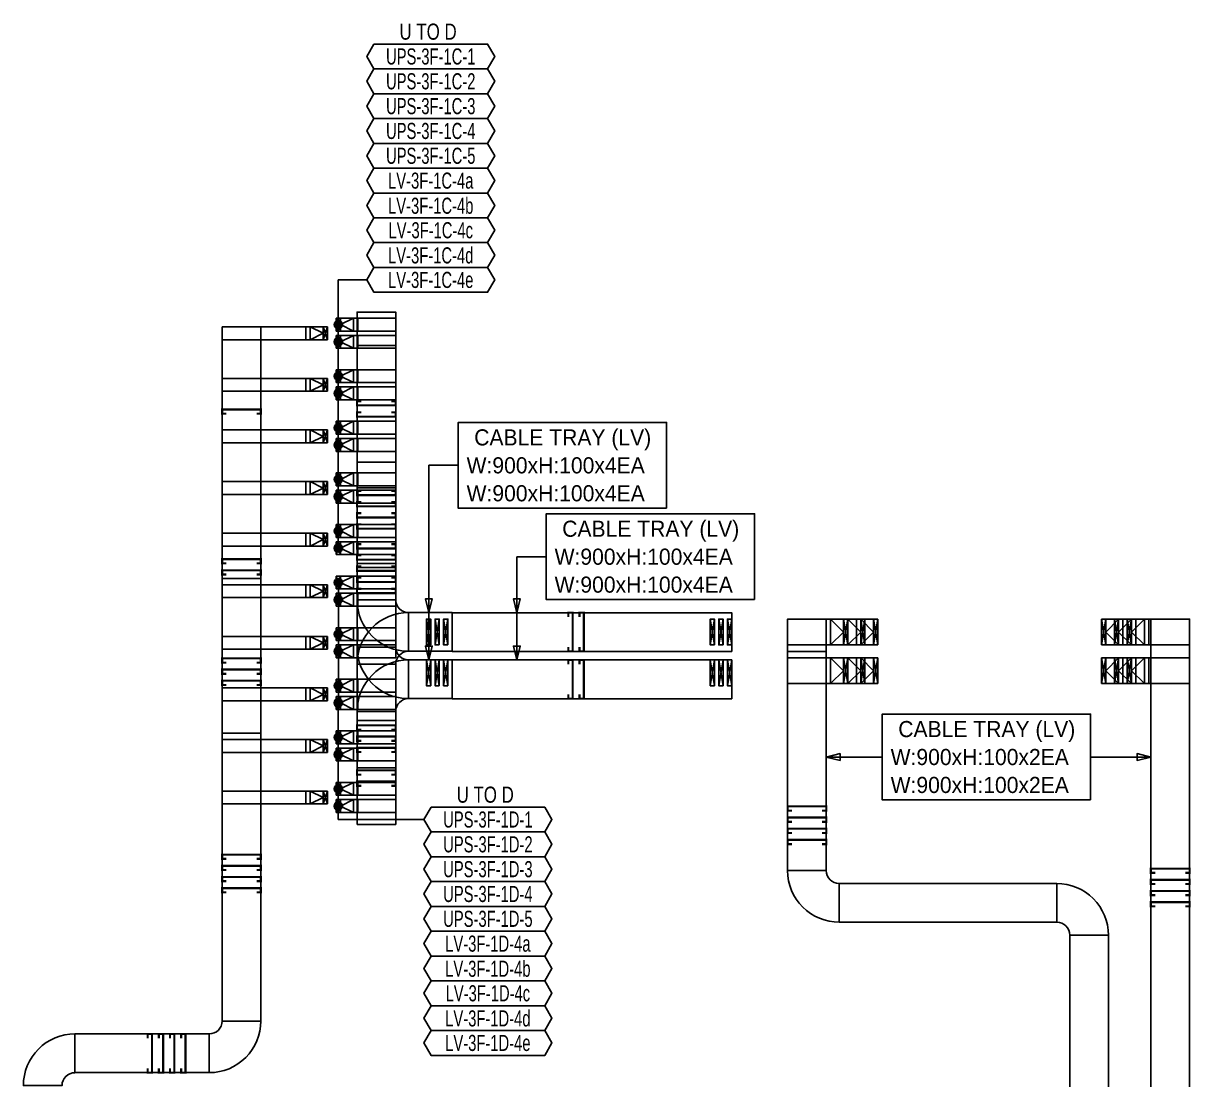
# Model space of a CAD drawing. Header units: millimetres. Extents: x 31670 to 374393, y -351975 to 839589.
# Drawn here: x 281475 to 308625, y 398588 to 423160 of the extents above; entities that cross this region are included whole.
import ezdxf
from ezdxf.enums import TextEntityAlignment as Align

# ---------------------------------------------------------------- set-up
doc = ezdxf.new("R2010")
doc.units = ezdxf.units.MM
doc.header["$LTSCALE"] = 150
for name, color, linetype in [('-----26 Electrical Cable Tray_HV_N', 30, 'Continuous'), ('-----26 Electrical Cable Tray_LV_UPS1', 6, 'Continuous'), ('-----26 Electrical Cable Tray_LV_UPS2', 2, 'Continuous'), ('-----26 Electrical Cable Tray_LV_UPSBAT', 11, 'Continuous'), ('-----29 주기', 1, 'Continuous'), ('-----30 Text', 2, 'Continuous'), ('-----99 Cable Schedule', 2, 'Continuous')]:
    doc.layers.add(name, color=color, linetype=linetype)
doc.styles.add('ELEC', font='')
doc.styles.get('ELEC').set_extended_font_data('Dotum')

# ---------------------------------------------------------------- blocks, each defined once
blk = doc.blocks.new('A$495596483691')
at = {"color": 0}
for p, q in [((100, 600), (0, 600)), ((0, 600), (0, 0)), ((500, 600), (100, 600)), ((500, 0), (500, 600)), ((0, 0), (100, 0)), ((100, 0), (500, 0))]:
    blk.add_line(p, q, dxfattribs=at)
at = {"color": 8}
for p, q in [((400, 300), (100, 600)), ((100, 600), (100, 0)), ((400, 0), (400, 600)), ((400, 600), (500, 0)), ((500, 600), (400, 0)), ((400, 300), (100, 0))]:
    blk.add_line(p, q, dxfattribs=at)
blk = doc.blocks.new('A$550585017316')
at = {"color": 0}
for p, q in [((400, 300), (0, 300)), ((0, 300), (0, 0)), ((500, 300), (400, 300)), ((500, 0), (500, 300)), ((0, 0), (400, 0)), ((400, 0), (500, 0))]:
    blk.add_line(p, q, dxfattribs=at)
at = {"color": 8}
for p, q in [((100, 0), (0, 300)), ((0, 0), (100, 300)), ((100, 150), (400, 300)), ((100, 300), (100, 0)), ((400, 0), (400, 300)), ((100, 150), (400, 0))]:
    blk.add_line(p, q, dxfattribs=at)
blk = doc.blocks.new('A$C9a0ab699')
h = blk.add_hatch(color=0)
edge = h.paths.add_edge_path()
edge.add_arc((64.00719340983778, 64.00719340983778), 64.0071934098378, 720.0000000000341, 1080.000000000034, ccw=False)
at = {"color": 0}
blk.add_circle((64.00719340983778, 64.00719340983778), 64.0071934098378, dxfattribs=at)

msp = doc.modelspace()

# ---------------------------------------------------------------- linework, layer by layer
at = {"layer": '-----26 Electrical Cable Tray_HV_N', "color": 1}
for p, q in [((291590.3224223797, 412878.1287486936), (290905.341392805, 412878.1287486936)), ((293637.2383142714, 410753.167597133), (292952.2572846966, 410753.167597133))]:
    msp.add_line(p, q, dxfattribs=at)
for points in [[(296436.3418245191, 411878.1287486936), (296436.3418245191, 413878.1287486936), (291590.3224223797, 413878.1287486936), (291590.3224223797, 411878.1287486936)], [(298483.2577164107, 409753.167597133), (298483.2577164107, 411753.167597133), (293637.2383142714, 411753.167597133), (293637.2383142714, 409753.167597133)], [(306299.1863721006, 405093.0868205642), (306299.1863721006, 407093.0868205642), (301453.1669699612, 407093.0868205642), (301453.1669699612, 405093.0868205642)]]:
    msp.add_lwpolyline(points, close=True, dxfattribs=at)
for points in [[(290905.3410338882, 409451.5882040336), (290825.3410338882, 409771.5882040336), (290985.3410338882, 409771.5882040336), (290905.3410338882, 409451.5882040336), (290905.3418881103, 412878.1287486936)], [(292952.2569257798, 409449.9993575179), (292872.2569257798, 409769.9993575179), (293032.2569257798, 409769.9993575179), (292952.2569257798, 409449.9993575179), (292952.2572846966, 410753.167597133)], [(290905.3352537588, 408351.5950570013), (290825.3352537588, 408671.5950570013), (290985.3352537588, 408671.5950570013), (290905.3352537588, 408351.5950570013), (290905.3355567235, 409451.6101126923)], [(292952.2572291904, 408351.6035808128), (293032.2572291904, 408671.6035808128), (292872.2572291904, 408671.6035808128), (292952.2572291904, 408351.6035808128), (292952.2569262258, 409451.6186365038)], [(300149.998730346, 406093.087179481), (300469.998730346, 406173.087179481), (300469.998730346, 406013.087179481), (300149.998730346, 406093.087179481), (301453.1669699612, 406093.0868205642)], [(307699.9648279987, 406093.0866413722), (307379.9648279987, 406013.0866413722), (307379.9648279987, 406173.0866413722), (307699.9648279987, 406093.0866413722), (306299.1863721006, 406093.0868205642)]]:
    msp.add_lwpolyline(points, dxfattribs=at)
at = {"layer": '-----26 Electrical Cable Tray_LV_UPS1'}
for points, elevation in [([(289235.6544004977, 409751.5928692318), (290135.6544004977, 409751.5928692318), (290135.6590656959, 416444.8697432568), (289235.6590656959, 416444.8697432568)], -3.247652379101243e-10), ([(289251.0768894131, 416301.5882041135), (290135.6557128621, 416301.5882041135), (290135.6557128621, 416001.5882041135), (289251.0768894131, 416001.5882041135)], 4.659070124867479e-10), ([(289251.0768894131, 415101.5882041135), (290135.6557128621, 415101.5882041135), (290135.6557128621, 414801.5882041135), (289251.0768894131, 414801.5882041135)], 4.659070124867479e-10), ([(289251.0768894131, 413901.5882041135), (290135.6557128621, 413901.5882041135), (290135.6557128621, 413601.5882041135), (289251.0768894131, 413601.5882041135)], 4.659070124867479e-10), ([(289235.6544004977, 409751.5928692318), (290135.6544004977, 409751.5928692318), (290135.6590656959, 412947.9368015878), (289235.6590656959, 412947.9368015878)], -3.247652379101243e-10), ([(289251.0768894131, 412701.5882041135), (290135.6557128621, 412701.5882041135), (290135.6557128621, 412401.5882041135), (289251.0768894131, 412401.5882041135)], 4.659070124867479e-10), ([(289251.0768894131, 411501.5882041135), (290135.6557128621, 411501.5882041135), (290135.6557128621, 411201.5882041135), (289251.0768894131, 411201.5882041135)], 4.659070124867479e-10), ([(289235.6544004977, 409751.5928692318), (290135.6544004977, 409751.5928692318), (290135.6590656959, 410595.883725449), (289235.6590656959, 410595.883725449)], -3.247652379101243e-10), ([(289251.076889413, 410301.5882041135), (290135.6557128621, 410301.5882041135), (290135.6557128621, 410001.5882041135), (289251.076889413, 410001.5882041135)], 4.659070124867479e-10), ([(290435.654400498, 409451.5922495404), (290435.654400498, 408551.5922495404), (291450.0768903056, 408551.5869190588), (291450.0768903056, 409451.5869190588)], -3.247652379101243e-10), ([(290435.654400498, 409451.5922495404), (290435.654400498, 408551.5922495404), (291450.0768903056, 408551.5869190588), (291450.0768903056, 409451.5869190588)], -3.247652379101243e-10), ([(291450.0768903056, 409450.0040227161), (291450.0768903056, 408550.0040227161), (297950.0000004554, 408549.9993575179), (297950.0000004554, 409449.9993575179)], -3.247652379101243e-10), ([(291450.0768903056, 409450.0040227161), (291450.0768903056, 408550.0040227161), (297950.0000004554, 408549.9993575179), (297950.0000004554, 409449.9993575179)], -3.247652379101243e-10), ([(290950.0768903056, 408701.5869190588), (290950.0768903056, 409301.5869190588), (290850.0768903056, 409301.5869190588), (290850.0768903056, 408701.5869190588)], -3.247652379101243e-10), ([(291150.0768903056, 408701.5869190588), (291150.0768903056, 409301.5869190588), (291050.0768903056, 409301.5869190588), (291050.0768903056, 408701.5869190588)], -3.247652379101243e-10), ([(291350.0768903056, 408701.5869190588), (291350.0768903056, 409301.5869190588), (291250.0768903056, 409301.5869190588), (291250.0768903056, 408701.5869190588)], -3.247652379101243e-10), ([(297550.0000004554, 408699.9993575179), (297550.0000004554, 409299.9993575179), (297450.0000004554, 409299.9993575179), (297450.0000004554, 408699.9993575179)], -3.247652379101243e-10), ([(297750.0000004554, 408699.9993575179), (297750.0000004554, 409299.9993575179), (297650.0000004554, 409299.9993575179), (297650.0000004554, 408699.9993575179)], -3.247652379101243e-10), ([(297950.0000004554, 408699.9993575179), (297950.0000004554, 409299.9993575179), (297850.0000004554, 409299.9993575179), (297850.0000004554, 408699.9993575179)], -3.247652379101243e-10), ([(300850.000001348, 409299.9980725431), (299249.999998253, 409299.9938095788), (299249.999998253, 408699.9938095788), (300850.000001348, 408699.9980725431)], -3.247652379101243e-10), ([(300550.000001348, 409299.9980725431), (299249.999998253, 409299.9938095788), (299249.999998253, 408699.9938095788), (300550.000001348, 408699.9980725431)], -3.247652379101243e-10), ([(300250.000001348, 409299.9980725432), (299249.999998253, 409299.9938095788), (299249.999998253, 408699.9938095788), (300250.000001348, 408699.9980725432)], -3.247652379101243e-10), ([(307050.0000000103, 409299.9999999713), (308599.9598303657, 409300.0061523067), (308599.9598303657, 408700.0061523067), (307050.0000000103, 408699.9999999713)], -6.1140569280439e-10), ([(307350.0000000103, 409299.9999999713), (308599.95983037, 409299.9976857387), (308599.95983037, 408699.9976857387), (307350.0000000103, 408699.9999999713)], -6.1140569280439e-10), ([(307650.0000000103, 409299.9999999714), (308599.95983037, 409300.0019190228), (308599.95983037, 408700.0019190228), (307650.0000000103, 408699.9999999714)], -6.1140569280439e-10), ([(289251.076889413, 409101.5882041135), (290135.6557128621, 409101.5882041135), (290135.6557128621, 408801.5882041135), (289251.076889413, 408801.5882041135)], 4.659070124867479e-10), ([(289235.6544004977, 406939.8971970459), (290135.6544004977, 406939.8971970459), (290135.6590656959, 408251.5922495404), (289235.6590656959, 408251.5922495404)], -3.247652379101243e-10), ([(289235.6544004977, 404525.2745235959), (290135.6544004977, 404525.2745235959), (290135.6590656959, 408251.5922495404), (289235.6590656959, 408251.5922495404)], -3.247652379101243e-10), ([(289251.076889413, 407901.5882041135), (290135.6557128621, 407901.5882041135), (290135.6557128621, 407601.5882041135), (289251.076889413, 407601.5882041135)], 4.659070124867479e-10), ([(289251.076889413, 406701.5882041135), (290135.6557128621, 406701.5882041135), (290135.6557128621, 406401.5882041135), (289251.076889413, 406401.5882041135)], 4.659070124867479e-10), ([(289251.076889413, 405501.5882041135), (290135.6557128621, 405501.5882041135), (290135.6557128621, 405201.5882041135), (289251.076889413, 405201.5882041135)], 4.659070124867479e-10), ([(305511.9993574535, 402249.9945322666), (305511.9993574535, 403149.9945322666), (300449.9959462698, 403149.9987151027), (300449.9959462698, 402249.9987151028)], 3.474488463339006e-10), ([(305511.9993574535, 402249.9945322666), (305511.9993574535, 403149.9945322666), (300449.9959462698, 403149.9987151027), (300449.9959462698, 402249.9987151028)], 3.474488463339006e-10), ([(305811.9961154173, 389449.9950876782), (306711.9961154172, 389449.9950876782), (306712.0005629946, 401949.9959498909), (305812.0005629946, 401949.9959498909)], -2.736249949006636e-08), ([(305811.9961154173, 389449.9950876782), (306711.9961154172, 389449.9950876782), (306712.0005629946, 401949.9959498909), (305812.0005629946, 401949.9959498909)], -2.736249949006636e-08)]:
    msp.add_lwpolyline(points, close=True, dxfattribs=dict(at, elevation=elevation))
at = {"layer": '-----26 Electrical Cable Tray_LV_UPS1', "ltscale": 7.5, "const_width": 50}
for points, elevation in [([(289335.6496747975, 414111.8292552349), (289235.6496747975, 414111.8292552349), (289235.6496747975, 414011.8292552349), (290135.5793504265, 414011.843804869), (290135.5793504265, 414111.843804869), (290035.5793504265, 414111.843804869)], -4.751130347375143e-09), ([(289335.6544004977, 411765.3456505828), (289235.6544004977, 411765.3456505828), (289235.6544004977, 411665.3456505828), (290135.5840761267, 411665.3602002169), (290135.5840761267, 411765.3602002169), (290035.5840761267, 411765.3602002169)], -3.247652379101243e-10), ([(289335.659126198, 411505.5296416916), (289235.659126198, 411505.5296416916), (289235.659126198, 411405.5296416916), (290135.588801827, 411405.5441913257), (290135.588801827, 411505.5441913257), (290035.588801827, 411505.5441913257)], 4.293148987013037e-09), ([(289335.6496747975, 410523.4279565872), (289235.6496747975, 410523.4279565872), (289235.6496747975, 410423.4279565872), (290135.5793504265, 410423.4425062212), (290135.5793504265, 410523.4425062212), (290035.5793504265, 410523.4425062212)], -4.751130347375143e-09), ([(289335.6544004977, 410263.611947696), (289235.6544004977, 410263.611947696), (289235.6544004977, 410163.611947696), (290135.5840761267, 410163.62649733), (290135.5840761267, 410263.62649733), (290035.5840761267, 410263.62649733)], -3.247652379101243e-10), ([(289335.659126198, 410003.7959388047), (289235.659126198, 410003.7959388047), (289235.659126198, 409903.7959388047), (290135.588801827, 409903.8104884388), (290135.588801827, 410003.8104884388), (290035.588801827, 410003.8104884388)], 4.293148987013037e-09), ([(294150.3058247452, 409350.0040832181), (294150.3058247452, 409450.0040832181), (294250.3058247452, 409450.0040832181), (294250.2912751111, 408550.0744075891), (294150.2912751111, 408550.0744075891), (294150.2912751111, 408650.0744075891)], -4.137683191712752e-09), ([(294410.1218336364, 409349.9993575179), (294410.1218336364, 409449.9993575179), (294510.1218336364, 409449.9993575179), (294510.1072840024, 408550.0696818889), (294410.1072840024, 408550.0696818889), (294410.1072840024, 408650.0696818889)], 3.84456475481338e-10), ([(289335.6544004977, 406730.0888270596), (289235.6544004977, 406730.0888270596), (289235.6544004977, 406830.0888270596), (290135.5840761267, 406830.0742774255), (290135.5840761267, 406730.0742774255), (290035.5840761267, 406730.0742774255)], -3.247652379101243e-10), ([(289335.6544004977, 405681.6376318764), (289235.6544004977, 405681.6376318764), (289235.6544004977, 405781.6376318764), (290135.5840761267, 405781.6230822423), (290135.5840761267, 405681.6230822423), (290035.5840761267, 405681.6230822423)], -3.247652379101243e-10), ([(299349.9930930497, 404586.1654585336), (299249.9930930497, 404586.1654585336), (299249.9930930497, 404686.1654585336), (300149.9227686787, 404686.1509088996), (300149.9227686787, 404586.1509088996), (300049.9227686787, 404586.1509088996)], -4.52213966719409e-09), ([(307800.0357273371, 403137.3395195248), (307700.0357273371, 403137.3395195248), (307700.0357273371, 403237.3395195248), (308599.9654029661, 403237.3249698907), (308599.9654029661, 403137.3249698907), (308499.9654029661, 403137.3249698907)], -4.52213966719409e-09)]:
    msp.add_lwpolyline(points, dxfattribs=dict(at, elevation=elevation))
at = {"layer": '-----26 Electrical Cable Tray_LV_UPS1'}
for points, elevation in [([(290135.6544004977, 409751.5928692318), (290135.6544004977, 409751.5928692318, 0.414213562373095), (290435.6544004977, 409451.5928692318), (290435.6544004977, 409451.5928692318), (290435.6544004977, 408551.5928692318, -0.4142135623731661), (289235.6544004977, 409751.5928692318)], -3.247652379101243e-10), ([(290135.6544004977, 409751.5928692318), (290135.6544004977, 409751.5928692318, 0.414213562373095), (290435.6544004977, 409451.5928692318), (290435.6544004977, 409451.5928692318), (290435.6544004977, 408551.5928692318, -0.4142135623731661), (289235.6544004977, 409751.5928692318)], -3.247652379101243e-10), ([(290135.654400498, 408251.5922495404), (289235.654400498, 408251.5922495404), (289235.654400498, 408251.5922495404), (289235.654400498, 409751.5922495404), (290135.654400498, 409751.5922495404, 0.414213562373095), (290435.654400498, 409451.5922495404), (290435.654400498, 408551.5922495404), (290435.654400498, 408551.5922495404, 0.414213562373095)], -3.247652379101243e-10), ([(290135.6544004977, 408251.5916298489), (290135.6544004977, 408251.5916298489, -0.414213562373095), (290435.6544004977, 408551.5916298489), (290435.6544004977, 408551.5916298489), (290435.6544004977, 409451.5916298489, 0.4142135623731661), (289235.6544004977, 408251.5916298489)], -3.247652379101243e-10), ([(300449.9959462698, 403149.9987151028), (300449.9959462698, 403149.9987151028, -0.414213562373095), (300149.9959462698, 403449.9987151028), (300149.9959462698, 403449.9987151028), (299249.9959462698, 403449.9987151028, 0.4142135623731661), (300449.9959462698, 402249.9987151028)], 3.474488463339006e-10), ([(300449.9959462698, 403149.9987151028), (300449.9959462698, 403149.9987151028, -0.414213562373095), (300149.9959462698, 403449.9987151028), (300149.9959462698, 403449.9987151028), (299249.9959462698, 403449.9987151028, 0.4142135623731661), (300449.9959462698, 402249.9987151028)], 3.474488463339006e-10), ([(305511.9993574535, 402249.9959498909), (305511.9993574535, 402249.9959498909, -0.414213562373095), (305811.9993574535, 401949.9959498909), (305811.9993574535, 401949.9959498909), (306711.9993574535, 401949.9959498909, 0.4142135623731661), (305511.9993574535, 403149.9959498909)], -9.017001923320742e-09), ([(305511.9993574535, 402249.9959498909), (305511.9993574535, 402249.9959498909, -0.414213562373095), (305811.9993574535, 401949.9959498909), (305811.9993574535, 401949.9959498909), (306711.9993574535, 401949.9959498909, 0.4142135623731661), (305511.9993574535, 403149.9959498909)], -9.017001923320742e-09)]:
    msp.add_lwpolyline(points, format="xyb", close=True, dxfattribs=dict(at, elevation=elevation))
for points, elevation in [([(290850.0768903056, 408701.5869190588), (290950.0768903056, 409301.5869190588)], -3.247652379101243e-10), ([(290850.0768903056, 409301.5869190588), (290950.0768903056, 408701.5869190588)], -3.247652379101243e-10), ([(291050.0768903056, 408701.5869190588), (291150.0768903056, 409301.5869190588)], -3.247652379101243e-10), ([(291050.0768903056, 409301.5869190588), (291150.0768903056, 408701.5869190588)], -3.247652379101243e-10), ([(291250.0768903056, 408701.5869190588), (291350.0768903056, 409301.5869190588)], -3.247652379101243e-10), ([(291250.0768903056, 409301.5869190588), (291350.0768903056, 408701.5869190588)], -3.247652379101243e-10), ([(297450.0000004554, 408699.9993575179), (297550.0000004554, 409299.9993575179)], -6.1140569280439e-10), ([(297450.0000004554, 409299.9993575179), (297550.0000004554, 408699.9993575179)], -6.1140569280439e-10), ([(297650.0000004554, 408699.9993575179), (297750.0000004554, 409299.9993575179)], -6.1140569280439e-10), ([(297650.0000004554, 409299.9993575179), (297750.0000004554, 408699.9993575179)], -6.1140569280439e-10), ([(297850.0000004554, 408699.9993575179), (297950.0000004554, 409299.9993575179)], -6.1140569280439e-10), ([(297850.0000004554, 409299.9993575179), (297950.0000004554, 408699.9993575179)], -6.1140569280439e-10)]:
    msp.add_lwpolyline(points, dxfattribs=dict(at, elevation=elevation))
for points in [[(300150.0001291059, 409299.9980548786), (299250.000129106, 409299.9980548786), (299249.9959462698, 403449.9987151028), (300149.9959462698, 403449.9987151028)], [(300150.0001291059, 409299.9980548786), (299250.000129106, 409299.9980548786), (299249.9959462698, 403449.9987151028), (300149.9959462698, 403449.9987151028)], [(307699.9976815976, 388249.9961304127), (308599.9976815975, 388249.9961304127), (308599.9589232648, 409300.0016768873), (307699.9589232649, 409300.0016768873)], [(307699.9976815976, 388249.9961304127), (308599.9976815975, 388249.9961304127), (308599.9589232648, 409300.0016768873), (307699.9589232649, 409300.0016768873)]]:
    msp.add_lwpolyline(points, close=True, dxfattribs=at)
at = {"layer": '-----26 Electrical Cable Tray_LV_UPS1', "ltscale": 7.5, "const_width": 50}
for points in [[(299349.9978187499, 404845.9814674248), (299249.9978187499, 404845.9814674248), (299249.9978187499, 404945.9814674248), (300149.9274943789, 404945.9669177908), (300149.9274943789, 404845.9669177908), (300049.9274943789, 404845.9669177908)], [(307800.0404530373, 403397.155528416), (307700.0404530373, 403397.155528416), (307700.0404530373, 403497.155528416), (308599.9701286663, 403497.1409787819), (308599.9701286663, 403397.1409787819), (308499.9701286663, 403397.1409787819)]]:
    msp.add_lwpolyline(points, dxfattribs=at)
at = {"layer": '-----26 Electrical Cable Tray_LV_UPS2'}
for points in [[(289235.6544004977, 408651.5941086147), (290135.6544004977, 408651.5941086147), (290135.659065696, 415995.7729981007), (289235.659065696, 415995.7729981007)], [(289235.6544004977, 408651.5941086147), (290135.6544004977, 408651.5941086147), (290135.659065696, 415666.0165970849), (289235.659065696, 415666.0165970849)], [(289235.6544004977, 408651.5941086147), (290135.6544004977, 408651.5941086147), (290135.659065696, 412351.6082815766), (289235.659065696, 412351.6082815766)], [(289235.6536689062, 408651.5975250351), (290135.6536689062, 408651.5975250351), (290135.6583341044, 410498.8818175388), (289235.6583341044, 410498.8818175388)], [(290435.6536689062, 408351.5975250351), (290435.6536689062, 407451.5975250351), (291450.0761587138, 407451.5921945535), (291450.0761587138, 408351.5921945535)], [(290435.6536689062, 408351.5975250351), (290435.6536689062, 407451.5975250351), (291450.0761587138, 407451.5921945535), (291450.0761587138, 408351.5921945535)], [(290950.0762663737, 407751.5923739863), (290950.0762663737, 408351.5923739863), (290850.0762663737, 408351.5923739863), (290850.0762663737, 407751.5923739863)], [(291150.0762663737, 407751.5923739863), (291150.0762663737, 408351.5923739863), (291050.0762663737, 408351.5923739863), (291050.0762663737, 407751.5923739863)], [(291350.0762663737, 407751.5923739863), (291350.0762663737, 408351.5923739863), (291250.0762663737, 408351.5923739863), (291250.0762663737, 407751.5923739863)], [(291450.0768903056, 408350.0040227161), (291450.0768903056, 407450.0040227161), (297950.0000004554, 407449.9993575179), (297950.0000004554, 408349.9993575179)], [(291450.0768903056, 408350.0040227161), (291450.0768903056, 407450.0040227161), (297950.0000004554, 407449.9993575179), (297950.0000004554, 408349.9993575179)], [(297550.0001081152, 407749.9995369506), (297550.0001081152, 408349.9995369506), (297450.0001081152, 408349.9995369506), (297450.0001081152, 407749.9995369506)], [(297750.0001081152, 407749.9995369506), (297750.0001081152, 408349.9995369506), (297650.0001081152, 408349.9995369506), (297650.0001081152, 407749.9995369506)], [(297950.0001081152, 407749.9995369506), (297950.0001081152, 408349.9995369506), (297850.0001081152, 408349.9995369506), (297850.0001081152, 407749.9995369506)], [(300150.0001291059, 408549.9980725432), (299250.000129106, 408549.9980725432), (299249.9959462698, 403449.9987151028), (300149.9959462698, 403449.9987151028)], [(300150.0001291059, 408549.9980725432), (299250.000129106, 408549.9980725432), (299249.9959462698, 403449.9987151028), (300149.9959462698, 403449.9987151028)], [(300850.000001348, 408399.9980725431), (299249.9996056996, 408399.9938095789), (299249.9996056996, 407799.9938095789), (300850.000001348, 407799.9980725431)], [(300550.000001348, 408399.9980725431), (299249.9996056996, 408399.9938095789), (299249.9996056996, 407799.9938095789), (300550.000001348, 407799.9980725431)], [(300250.000001348, 408399.9980725432), (299249.9996056996, 408399.9938095789), (299249.9996056996, 407799.9938095789), (300250.000001348, 407799.9980725432)], [(307699.9973632565, 388249.9961304127), (308599.9973632565, 388249.9961304127), (308599.9555322403, 408400.003541236), (307699.9555322403, 408400.003541236)], [(307699.9973632565, 388249.9961304127), (308599.9973632565, 388249.9961304127), (308599.9555322403, 408400.003541236), (307699.9555322404, 408400.003541236)], [(289235.649003708, 405839.9024725406), (290135.649003708, 405839.9024725406), (290135.6536689062, 407151.5975250351), (289235.6536689062, 407151.5975250351)], [(289235.6544004977, 404525.2745235959), (290135.6544004977, 404525.2745235959), (290135.6536689062, 407151.5975250351), (289235.6536689062, 407151.5975250351)]]:
    msp.add_lwpolyline(points, close=True, dxfattribs=at)
for points, elevation in [([(289251.076889413, 415901.5882041135), (290135.655712862, 415901.5882041135), (290135.655712862, 415601.5882041135), (289251.076889413, 415601.5882041135)], 4.659070124867479e-10), ([(289251.076889413, 414701.5882041135), (290135.655712862, 414701.5882041135), (290135.655712862, 414401.5882041135), (289251.076889413, 414401.5882041135)], 4.659070124867479e-10), ([(289251.076889413, 413501.5882041135), (290135.655712862, 413501.5882041135), (290135.655712862, 413201.5882041135), (289251.076889413, 413201.5882041135)], 4.659070124867479e-10), ([(289251.076889413, 412301.5882041135), (290135.655712862, 412301.5882041135), (290135.655712862, 412001.5882041135), (289251.076889413, 412001.5882041135)], 4.659070124867479e-10), ([(289251.076889413, 411101.5882041135), (290135.655712862, 411101.5882041135), (290135.655712862, 410801.5882041135), (289251.076889413, 410801.5882041135)], 4.659070124867479e-10), ([(289251.076889413, 409901.5882041135), (290135.655712862, 409901.5882041135), (290135.655712862, 409601.5882041135), (289251.076889413, 409601.5882041135)], 4.659070124867479e-10), ([(289251.076889413, 408701.5882041135), (290135.655712862, 408701.5882041135), (290135.655712862, 408401.5882041135), (289251.076889413, 408401.5882041135)], 4.659070124867479e-10), ([(307049.9999979446, 408399.9980724753), (308599.9598283001, 408400.0042248107), (308599.9598283001, 407800.0042248107), (307049.9999979446, 407799.9980724753)], -1.22281138560878e-09), ([(307349.9999979446, 408399.9980724753), (308599.9598283044, 408399.9957582427), (308599.9598283044, 407799.9957582427), (307349.9999979446, 407799.9980724753)], -1.22281138560878e-09), ([(307649.9999979446, 408399.9980724754), (308599.9598283044, 408399.9999915268), (308599.9598283044, 407799.9999915268), (307649.9999979446, 407799.9980724754)], -1.22281138560878e-09), ([(289251.076889413, 407501.5882041135), (290135.655712862, 407501.5882041135), (290135.655712862, 407201.5882041135), (289251.076889413, 407201.5882041135)], 4.659070124867479e-10), ([(289251.076889413, 406301.5882041135), (290135.655712862, 406301.5882041135), (290135.655712862, 406001.5882041135), (289251.076889413, 406001.5882041135)], 4.659070124867479e-10), ([(289251.076889413, 405101.5882041135), (290135.655712862, 405101.5882041135), (290135.655712862, 404801.5882041135), (289251.076889413, 404801.5882041135)], 4.659070124867479e-10), ([(305511.9993574535, 402249.9959498909), (305511.9993574535, 403149.9959498909), (300449.9959462698, 403149.9987151027), (300449.9959462698, 402249.9987151028)], 3.474488463339006e-10), ([(305511.9993574535, 402249.9959498909), (305511.9993574535, 403149.9959498909), (300449.9959462698, 403149.9987151027), (300449.9959462698, 402249.9987151028)], 3.474488463339006e-10), ([(305811.9957970762, 389449.9950876782), (306711.9957970761, 389449.9950876782), (306712.0005629946, 401949.9959498909), (305812.0005629946, 401949.9959498909)], -2.736249949006636e-08), ([(305811.9957970762, 389449.9950876782), (306711.9957970761, 389449.9950876782), (306712.0005629946, 401949.9959498909), (305812.0005629946, 401949.9959498909)], -2.736249949006636e-08)]:
    msp.add_lwpolyline(points, close=True, dxfattribs=dict(at, elevation=elevation))
at = {"layer": '-----26 Electrical Cable Tray_LV_UPS2', "ltscale": 7.5, "const_width": 50}
for points, elevation in [([(289335.5822999426, 414371.6452631133), (289235.5822999426, 414371.6452631133), (289235.5822999426, 414271.6452631133), (290135.5119755716, 414271.6598127473), (290135.5119755716, 414371.6598127473), (290035.5119755716, 414371.6598127473)], -9.273270014569234e-09), ([(289335.6185862083, 412284.977667939), (289235.6185862083, 412284.977667939), (289235.6185862083, 412184.977667939), (290135.5482618373, 412184.9922175731), (290135.5482618373, 412284.9922175731), (290035.5482618373, 412284.9922175731)], -9.273270014569234e-09), ([(289335.6227867897, 412025.1616590393), (289235.6227867897, 412025.1616590393), (289235.6227867897, 411925.1616590393), (290135.5524624187, 411925.1762086734), (290135.5524624187, 412025.1762086734), (290035.5524624187, 412025.1762086734)], -4.751130347375143e-09), ([(289335.6412736347, 411043.0599743866), (289235.6412736347, 411043.0599743866), (289235.6412736347, 410943.0599743866), (290135.5709492637, 410943.0745240207), (290135.5709492637, 411043.0745240207), (290035.5709492637, 411043.0745240207)], -1.379540968176332e-08), ([(289335.6454742161, 410783.2439654869), (289235.6454742161, 410783.2439654869), (289235.6454742161, 410683.2439654869), (290135.5751498451, 410683.2585151209), (290135.5751498451, 410783.2585151209), (290035.5751498451, 410783.2585151209)], -9.273270014569234e-09), ([(294150.3058247452, 408250.0040832181), (294150.3058247452, 408350.0040832181), (294250.3058247452, 408350.0040832181), (294250.2912751111, 407450.0744075891), (294150.2912751111, 407450.0744075891), (294150.2912751111, 407550.0744075891)], -3.79023434537885e-09), ([(294410.1218336364, 408249.9993575179), (294410.1218336364, 408349.9993575179), (294510.1218336364, 408349.9993575179), (294510.1072840024, 407450.0696818889), (294410.1072840024, 407450.0696818889), (294410.1072840024, 407550.0696818889)], 7.319053218152405e-10), ([(289335.6496747975, 406470.2728181684), (289235.6496747975, 406470.2728181684), (289235.6496747975, 406570.2728181684), (290135.5793504265, 406570.2582685343), (290135.5793504265, 406470.2582685343), (290035.5793504265, 406470.2582685343)], -4.751130347375143e-09), ([(289335.6454742161, 406210.4568092687), (289235.6454742161, 406210.4568092687), (289235.6454742161, 406310.4568092687), (290135.5751498451, 406310.4422596346), (290135.5751498451, 406210.4422596346), (290035.5751498451, 406210.4422596346)], -9.273270014569234e-09), ([(289335.6496747975, 405421.8216229852), (289235.6496747975, 405421.8216229852), (289235.6496747975, 405521.8216229852), (290135.5793504265, 405521.8070733511), (290135.5793504265, 405421.8070733511), (290035.5793504265, 405421.8070733511)], -4.751130347375143e-09), ([(299349.9888924683, 404326.3494496339), (299249.9888924683, 404326.3494496339), (299249.9888924683, 404426.3494496339), (300149.9185680973, 404426.3348999998), (300149.9185680973, 404326.3348999998), (300049.9185680973, 404326.3348999998)], -9.04427933438818e-09), ([(299349.9846918869, 404066.5334407342), (299249.9846918869, 404066.5334407342), (299249.9846918869, 404166.5334407342), (300149.9143675159, 404166.5188911001), (300149.9143675159, 404066.5188911001), (300049.9143675159, 404066.5188911001)], -1.356641900158227e-08), ([(307799.9608125752, 402877.5195843278), (307699.9608125752, 402877.5195843278), (307699.9608125752, 402977.5195843278), (308599.8904882042, 402977.5050346937), (308599.8904882042, 402877.5050346937), (308499.8904882042, 402877.5050346937)], -9.04427933438818e-09), ([(307799.9566119938, 402617.7035754281), (307699.9566119938, 402617.7035754281), (307699.9566119938, 402717.7035754281), (308599.8862876228, 402717.689025794), (308599.8862876228, 402617.689025794), (308499.8862876228, 402617.689025794)], -1.356641900158227e-08)]:
    msp.add_lwpolyline(points, dxfattribs=dict(at, elevation=elevation))
at = {"layer": '-----26 Electrical Cable Tray_LV_UPS2'}
for points in [[(290135.6536689062, 407151.5975250351), (289235.6536689062, 407151.5975250351), (289235.6536689062, 407151.5975250351), (289235.6536689062, 408651.5975250351), (290135.6536689062, 408651.5975250351, 0.414213562373095), (290435.6536689062, 408351.5975250351), (290435.6536689062, 407451.5975250351), (290435.6536689062, 407451.5975250351, 0.414213562373095)], [(290135.6544004977, 408651.5941086147), (290135.6544004977, 408651.5941086147, 0.414213562373095), (290435.6544004977, 408351.5941086147), (290435.6544004977, 408351.5941086147), (290435.6544004977, 407451.5941086147, -0.4142135623731661), (289235.6544004977, 408651.5941086147)], [(290135.6544004977, 408651.5941086147), (290135.6544004977, 408651.5941086147, 0.414213562373095), (290435.6544004977, 408351.5941086147), (290435.6544004977, 408351.5941086147), (290435.6544004977, 407451.5941086147, -0.4142135623731661), (289235.6544004977, 408651.5941086147)], [(290135.6544004977, 407151.6009414555), (290135.6544004977, 407151.6009414555, -0.414213562373095), (290435.6544004977, 407451.6009414555), (290435.6544004977, 407451.6009414555), (290435.6544004977, 408351.6009414555, 0.4142135623731661), (289235.6544004977, 407151.6009414555)]]:
    msp.add_lwpolyline(points, format="xyb", close=True, dxfattribs=at)
for points in [[(290850.0762663737, 407751.5923739863), (290950.0762663737, 408351.5923739863)], [(290850.0762663737, 408351.5923739863), (290950.0762663737, 407751.5923739863)], [(291050.0762663737, 407751.5923739863), (291150.0762663737, 408351.5923739863)], [(291050.0762663737, 408351.5923739863), (291150.0762663737, 407751.5923739863)], [(291250.0762663737, 407751.5923739863), (291350.0762663737, 408351.5923739863)], [(291250.0762663737, 408351.5923739863), (291350.0762663737, 407751.5923739863)]]:
    msp.add_lwpolyline(points, dxfattribs=at)
at = {"layer": '-----26 Electrical Cable Tray_LV_UPS2', "elevation": -3.247652379101243e-10}
for points in [[(297450.0001081152, 407749.9995369506), (297550.0001081152, 408349.9995369506)], [(297450.0001081152, 408349.9995369506), (297550.0001081152, 407749.9995369506)], [(297650.0001081152, 407749.9995369506), (297750.0001081152, 408349.9995369506)], [(297650.0001081152, 408349.9995369506), (297750.0001081152, 407749.9995369506)], [(297850.0001081152, 407749.9995369506), (297950.0001081152, 408349.9995369506)], [(297850.0001081152, 408349.9995369506), (297950.0001081152, 407749.9995369506)]]:
    msp.add_lwpolyline(points, dxfattribs=at)
at = {"layer": '-----26 Electrical Cable Tray_LV_UPS2'}
for points, elevation in [([(300449.9959462698, 403149.9987151028), (300449.9959462698, 403149.9987151028, -0.414213562373095), (300149.9959462698, 403449.9987151028), (300149.9959462698, 403449.9987151028), (299249.9959462698, 403449.9987151028, 0.4142135623731661), (300449.9959462698, 402249.9987151028)], 3.474488463339006e-10), ([(300449.9959462698, 403149.9987151028), (300449.9959462698, 403149.9987151028, -0.414213562373095), (300149.9959462698, 403449.9987151028), (300149.9959462698, 403449.9987151028), (299249.9959462698, 403449.9987151028, 0.4142135623731661), (300449.9959462698, 402249.9987151028)], 3.474488463339006e-10), ([(305511.9993574535, 402249.9959498909), (305511.9993574535, 402249.9959498909, -0.414213562373095), (305811.9993574535, 401949.9959498909), (305811.9993574535, 401949.9959498909), (306711.9993574535, 401949.9959498909, 0.4142135623731661), (305511.9993574535, 403149.9959498909)], -9.017001923320742e-09), ([(305511.9993574535, 402249.9959498909), (305511.9993574535, 402249.9959498909, -0.414213562373095), (305811.9993574535, 401949.9959498909), (305811.9993574535, 401949.9959498909), (306711.9993574535, 401949.9959498909, 0.4142135623731661), (305511.9993574535, 403149.9959498909)], -9.017001923320742e-09)]:
    msp.add_lwpolyline(points, format="xyb", close=True, dxfattribs=dict(at, elevation=elevation))
at = {"layer": '-----26 Electrical Cable Tray_LV_UPSBAT'}
for points in [[(286100.0000000055, 416100.0012849991), (288049.076889413, 416100.0012849991), (288049.076889413, 415800.0012849991), (286100.0000000055, 415800.0012849991)], [(286100.0000000055, 416100.0012849991), (287000.0000000055, 416100.0012849991), (287000.0000000058, 399951.5882040573), (286100.0000000058, 399951.5882040573)], [(286100.0000000055, 414900.0012849991), (288049.076889413, 414900.0012849991), (288049.076889413, 414600.0012849991), (286100.0000000055, 414600.0012849991)], [(286100.0000000056, 413700.0012849991), (288049.076889413, 413700.0012849991), (288049.076889413, 413400.0012849991), (286100.0000000056, 413400.0012849991)], [(286100.0000000056, 412500.0012849991), (288049.076889413, 412500.0372869733), (288049.076889413, 412200.0372869733), (286100.0000000056, 412200.0012849991)], [(286100.0000000056, 412500.0192859862), (287000.0000000056, 412500.0192859862), (287000.0000000058, 399951.5882040573), (286100.0000000058, 399951.5882040573)], [(286100.0000000056, 411300.0012849991), (288049.076889413, 411300.0372869733), (288049.076889413, 411000.0372869733), (286100.0000000056, 411000.0012849991)], [(286100.0000000056, 410244.6581663709), (287000.0000000056, 410244.6581663709), (287000.0000000058, 399951.5882040573), (286100.0000000058, 399951.5882040573)], [(286100.0000000056, 410100.0012849991), (288049.076889413, 410100.0012849991), (288049.076889413, 409800.0012849991), (286100.0000000056, 409800.0012849991)], [(286100.0000000056, 408900.0012849991), (288049.076889413, 408900.0012849991), (288049.076889413, 408600.0012849991), (286100.0000000056, 408600.0012849991)], [(286100.0000000056, 407700.0012849991), (288049.076889413, 407700.0372869733), (288049.076889413, 407400.0372869733), (286100.0000000056, 407400.0012849991)], [(286100.0000000056, 406644.6581663709), (287000.0000000056, 406644.6581663709), (287000.0000000058, 399951.5882040573), (286100.0000000058, 399951.5882040573)], [(286100.0000000056, 406500.0012849991), (288049.076889413, 406500.0372869733), (288049.076889413, 406200.0372869733), (286100.0000000056, 406200.0012849991)], [(286100.0000000056, 405300.0012849991), (288049.076889413, 405300.0012849991), (288049.076889413, 405000.0012849991), (286100.0000000056, 405000.0012849991)]]:
    msp.add_lwpolyline(points, close=True, dxfattribs=at)
at = {"layer": '-----26 Electrical Cable Tray_LV_UPSBAT', "ltscale": 7.5, "const_width": 50}
for points in [[(286199.9997810677, 414077.8047528754), (286099.9997810677, 414077.8047528754), (286099.9997810677, 414177.8047528754), (286999.9294566967, 414177.7902032413), (286999.9294566967, 414077.7902032413), (286899.9294566967, 414077.7902032413)], [(286199.9997810677, 410596.7316130691), (286099.9997810677, 410596.7316130691), (286099.9997810677, 410696.7316130691), (286999.9294566967, 410696.7170634351), (286999.9294566967, 410596.7170634351), (286899.9294566967, 410596.7170634351)], [(286199.9997810677, 408287.338757166), (286099.9997810677, 408287.338757166), (286099.9997810677, 408387.338757166), (286999.9294566967, 408387.3242075319), (286999.9294566967, 408287.3242075319), (286899.9294566967, 408287.3242075319)], [(286199.9997810677, 403722.8323764469), (286099.9997810677, 403722.8323764469), (286099.9997810677, 403822.8323764469), (286999.9294566967, 403822.8178268128), (286999.9294566967, 403722.8178268128), (286899.9294566967, 403722.8178268128)]]:
    msp.add_lwpolyline(points, dxfattribs=at)
for points, elevation in [([(286199.9950553675, 410336.9156041779), (286099.9950553675, 410336.9156041779), (286099.9950553675, 410436.9156041779), (286999.9247309965, 410436.9010545439), (286999.9247309965, 410336.9010545439), (286899.9247309965, 410336.9010545439)], -4.426365109465022e-09), ([(286199.9950553675, 408027.5227482748), (286099.9950553675, 408027.5227482748), (286099.9950553675, 408127.5227482748), (286999.9247309965, 408127.5081986407), (286999.9247309965, 408027.5081986407), (286899.9247309965, 408027.5081986407)], -4.426365109465022e-09), ([(286199.9908547861, 407767.7067393751), (286099.9908547861, 407767.7067393751), (286099.9908547861, 407867.7067393751), (286999.9205304151, 407867.692189741), (286999.9205304151, 407767.692189741), (286899.9205304151, 407767.692189741)], -8.948504776659113e-09), ([(286199.9950553675, 403463.0163675557), (286099.9950553675, 403463.0163675557), (286099.9950553675, 403563.0163675557), (286999.9247309965, 403563.0018179216), (286999.9247309965, 403463.0018179216), (286899.9247309965, 403463.0018179216)], -4.426365109465022e-09), ([(286199.9908547861, 403203.2003586559), (286099.9908547861, 403203.2003586559), (286099.9908547861, 403303.2003586559), (286999.9205304151, 403303.1858090219), (286999.9205304151, 403203.1858090219), (286899.9205304151, 403203.1858090219)], -8.948504776659113e-09), ([(286199.9866542047, 402943.3843497562), (286099.9866542047, 402943.3843497562), (286099.9866542047, 403043.3843497562), (286999.9163298337, 403043.3698001222), (286999.9163298337, 402943.3698001222), (286899.9163298337, 402943.3698001222)], -1.34706444438532e-08), ([(284366.4988347937, 399549.9728462554), (284366.4988347937, 399649.9728462554), (284466.4988347937, 399649.9728462554), (284466.4842851596, 398750.0431706264), (284366.4842851596, 398750.0431706264), (284366.4842851596, 398850.0431706264)], -1.319628654682459e-08), ([(284626.3148437019, 399549.9691707928), (284626.3148437019, 399649.9691707928), (284726.3148437019, 399649.9691707928), (284726.3002940678, 398750.0394951638), (284626.3002940678, 398750.0394951638), (284626.3002940678, 398850.0394951638)], -8.674146879630503e-09), ([(284886.1308526106, 399549.9691707928), (284886.1308526106, 399649.9691707928), (284986.1308526106, 399649.9691707928), (284986.1163029765, 398750.0394951638), (284886.1163029765, 398750.0394951638), (284886.1163029765, 398850.0394951638)], -8.674146879630503e-09), ([(285145.9468615192, 399549.9691707928), (285145.9468615192, 399649.9691707928), (285245.9468615192, 399649.9691707928), (285245.9323118852, 398750.0394951638), (285145.9323118852, 398750.0394951638), (285145.9323118852, 398850.0394951638)], -8.674146879630503e-09)]:
    msp.add_lwpolyline(points, dxfattribs=dict(at, elevation=elevation))
at = {"layer": '-----26 Electrical Cable Tray_LV_UPSBAT'}
for points, elevation in [([(285800.0000000058, 399651.5882040573), (285800.0000000058, 399651.5882040573, 0.414213562373095), (286100.0000000058, 399951.5882040573), (286100.0000000058, 399951.5882040573), (287000.0000000058, 399951.5882040573, -0.4142135623731661), (285800.0000000058, 398751.5882040573)], 4.659070124867479e-10), ([(285800.0000000058, 399651.5882040573), (285800.0000000058, 399651.5882040573, 0.414213562373095), (286100.0000000058, 399951.5882040573), (286100.0000000058, 399951.5882040573), (287000.0000000058, 399951.5882040573, -0.4142135623731661), (285800.0000000058, 398751.5882040573)], 4.659070124867479e-10), ([(285800.0000000058, 399651.5882040574), (285800.0000000058, 399651.5882040574, 0.414213562373095), (286100.0000000058, 399951.5882040574), (286100.0000000058, 399951.5882040574), (287000.0000000058, 399951.5882040574, -0.4142135623731661), (285800.0000000058, 398751.5882040574)], 4.659070124867479e-10), ([(285800.0000000058, 399651.5882040574), (285800.0000000058, 399651.5882040574, 0.414213562373095), (286100.0000000058, 399951.5882040574), (286100.0000000058, 399951.5882040574), (287000.0000000058, 399951.5882040574, -0.4142135623731661), (285800.0000000058, 398751.5882040574)], 4.659070124867479e-10), ([(282675.0011154712, 398749.9993575403), (282675.0011154712, 398749.9993575403, 0.414213562373095), (282375.0011154712, 398449.9993575403), (282375.0011154712, 398449.9993575403), (281475.0011154712, 398449.9993575403, -0.4142135623731661), (282675.0011154712, 399649.9993575403)], -3.247652379101243e-10), ([(282675.0011154712, 398749.9993575403), (282675.0011154712, 398749.9993575403, 0.414213562373095), (282375.0011154712, 398449.9993575403), (282375.0011154712, 398449.9993575403), (281475.0011154712, 398449.9993575403, -0.4142135623731661), (282675.0011154712, 399649.9993575403)], -3.247652379101243e-10), ([(282675.0011154712, 398749.9993575403), (282675.0011154712, 398749.9993575403, 0.414213562373095), (282375.0011154712, 398449.9993575403), (282375.0011154712, 398449.9993575403), (281475.0011154712, 398449.9993575403, -0.4142135623731661), (282675.0011154712, 399649.9993575403)], -3.247652379101243e-10), ([(282675.0011154712, 398749.9993575403), (282675.0011154712, 398749.9993575403, 0.414213562373095), (282375.0011154712, 398449.9993575403), (282375.0011154712, 398449.9993575403), (281475.0011154712, 398449.9993575403, -0.4142135623731661), (282675.0011154712, 399649.9993575403)], -3.247652379101243e-10)]:
    msp.add_lwpolyline(points, format="xyb", close=True, dxfattribs=dict(at, elevation=elevation))
at = {"layer": '-----26 Electrical Cable Tray_LV_UPSBAT', "elevation": 4.659070124867479e-10}
for points in [[(285800.0000000058, 399651.5882040574), (285800.0000000058, 398751.5882040574), (282675.0011154704, 398751.588204056), (282675.0011154704, 399651.588204056)], [(285800.0000000058, 399651.5882040574), (285800.0000000058, 398751.5882040574), (282675.0011154704, 398751.588204056), (282675.0011154704, 399651.588204056)], [(285800.0000000063, 399651.5882040574), (285800.0000000063, 398751.5882040574), (282675.001115471, 398751.588204056), (282675.001115471, 399651.588204056)], [(285800.0000000066, 399651.5882040574), (285800.0000000066, 398751.5882040574), (282675.0011154712, 398751.588204056), (282675.0011154712, 399651.588204056)]]:
    msp.add_lwpolyline(points, close=True, dxfattribs=at)
at = {"layer": '-----29 주기', "elevation": 4.659070124867479e-10}
for points in [[(289627.4108836742, 422677.987504652), (289460.7009934622, 422389.2375046504), (289627.4108836765, 422100.4875046469), (292273.2217627834, 422100.4875046469), (292439.9316530067, 422389.2375046504), (292273.2217627808, 422677.987504652)], [(289627.4108836766, 422100.4875046469), (289460.7009934646, 421811.7375046453), (289627.410883679, 421522.9875046418), (292273.2217627857, 421522.9875046418), (292439.9316530092, 421811.7375046453), (292273.2217627833, 422100.4875046469)], [(289627.4108836597, 421522.9875046418), (289460.7009934478, 421234.2375046401), (289627.4108836622, 420945.4875046366), (292273.2217627689, 420945.4875046366), (292439.9316529924, 421234.2375046401), (292273.2217627665, 421522.9875046418)], [(289627.4108836622, 420945.4875046366), (289460.7009934502, 420656.737504635), (289627.4108836646, 420367.9875046315), (292273.2217627714, 420367.9875046315), (292439.9316529948, 420656.737504635), (292273.2217627689, 420945.4875046366)], [(289627.4108836637, 420367.9875046315), (289460.7009934518, 420079.2375046299), (289627.4108836661, 419790.4875046264), (292273.2217627729, 419790.4875046264), (292439.9316529963, 420079.2375046299), (292273.2217627704, 420367.9875046315)], [(289627.4108836661, 419790.4875046264), (289460.7009934542, 419501.7375046248), (289627.4108836687, 419212.9875046213), (292273.2217627754, 419212.9875046213), (292439.9316529988, 419501.7375046248), (292273.2217627729, 419790.4875046264)], [(289627.4108836128, 419212.9875046213), (289460.7009934008, 418924.2375046196), (289627.4108836153, 418635.4875046161), (292273.2217627221, 418635.4875046161), (292439.9316529454, 418924.2375046196), (292273.2217627195, 419212.9875046213)], [(289627.4108836153, 418635.4875046161), (289460.7009934033, 418346.7375046145), (289627.4108836178, 418057.987504611), (292273.2217627245, 418057.987504611), (292439.931652948, 418346.7375046145), (292273.2217627221, 418635.4875046161)], [(289627.4108836177, 418057.987504611), (289460.7009934058, 417769.2375046094), (289627.4108836203, 417480.4875046059), (292273.2217627269, 417480.4875046059), (292439.9316529505, 417769.2375046094), (292273.2217627246, 418057.987504611)], [(289627.4108836192, 417480.4875046059), (289460.7009934073, 417191.7375046043), (289627.4108836218, 416902.9875046008), (292273.2217627284, 416902.9875046008), (292439.931652952, 417191.7375046043), (292273.2217627261, 417480.4875046059)], [(290956.4851279712, 404928.2976790902), (290789.7752377593, 404639.5476790885), (290956.4851279735, 404350.7976790851), (293602.2960070804, 404350.7976790851), (293769.0058973038, 404639.5476790885), (293602.2960070778, 404928.2976790902)], [(290956.4851279736, 404350.7976790851), (290789.7752377617, 404062.0476790834), (290956.485127976, 403773.2976790799), (293602.2960070828, 403773.2976790799), (293769.0058973063, 404062.0476790834), (293602.2960070804, 404350.7976790851)], [(290956.4851279568, 403773.2976790799), (290789.7752377448, 403484.5476790783), (290956.4851279592, 403195.7976790748), (293602.296007066, 403195.7976790748), (293769.0058972894, 403484.5476790783), (293602.2960070635, 403773.2976790799)], [(290956.4851279592, 403195.7976790748), (290789.7752377473, 402907.0476790732), (290956.4851279617, 402618.2976790697), (293602.2960070684, 402618.2976790697), (293769.0058972919, 402907.0476790732), (293602.296007066, 403195.7976790748)], [(290956.4851279607, 402618.2976790697), (290789.7752377488, 402329.5476790681), (290956.4851279632, 402040.7976790646), (293602.2960070699, 402040.7976790646), (293769.0058972934, 402329.5476790681), (293602.2960070675, 402618.2976790697)], [(290956.4851279632, 402040.7976790646), (290789.7752377513, 401752.0476790629), (290956.4851279657, 401463.2976790594), (293602.2960070725, 401463.2976790594), (293769.0058972958, 401752.0476790629), (293602.2960070699, 402040.7976790646)], [(290956.4851279098, 401463.2976790594), (290789.7752376979, 401174.5476790578), (290956.4851279124, 400885.7976790543), (293602.2960070191, 400885.7976790543), (293769.0058972425, 401174.5476790578), (293602.2960070166, 401463.2976790594)], [(290956.4851279123, 400885.7976790543), (290789.7752377004, 400597.0476790527), (290956.4851279149, 400308.2976790492), (293602.2960070215, 400308.2976790492), (293769.0058972451, 400597.0476790527), (293602.2960070192, 400885.7976790543)], [(290956.4851279148, 400308.2976790492), (290789.7752377028, 400019.5476790476), (290956.4851279173, 399730.7976790441), (293602.2960070239, 399730.7976790441), (293769.0058972475, 400019.5476790476), (293602.2960070216, 400308.2976790492)], [(290956.4851279163, 399730.7976790441), (290789.7752377043, 399442.0476790424), (290956.4851279188, 399153.297679039), (293602.2960070255, 399153.297679039), (293769.005897249, 399442.0476790424), (293602.2960070231, 399730.7976790441)]]:
    msp.add_lwpolyline(points, close=True, dxfattribs=at)
at = {"layer": '-----99 Cable Schedule', "color": 1, "elevation": 4.659070124867479e-10}
for points in [[(288801.076889413, 410951.5882041135), (288801.0768894131, 417191.7375046043), (289460.7009934073, 417191.7375046043)], [(288803.9491051223, 410142.9715569858), (288801.076889413, 404639.5476790885), (290789.7752377593, 404639.5476790885)]]:
    msp.add_lwpolyline(points, dxfattribs=at)

# ---------------------------------------------------------------- block references
at = {"layer": '-----26 Electrical Cable Tray_LV_UPS1'}
for p in [(288751.0768894131, 416001.5882041135), (288751.0768894131, 414801.5882041135), (288751.0768894131, 413601.5882041135), (288751.0768894131, 412401.5882041135), (288751.0768894131, 411201.5882041135), (288751.076889413, 410001.5882041135), (288751.076889413, 408801.5882041135), (288751.076889413, 407601.5882041135), (288751.076889413, 406401.5882041135), (288751.076889413, 405201.5882041135)]:
    msp.add_blockref('A$550585017316', p, dxfattribs=at)
at = {"layer": '-----26 Electrical Cable Tray_LV_UPS1', "xscale": -1, "rotation": 180}
for p in [(300150.000001348, 409299.9980725432), (300550.000001348, 409299.9980725431), (300850.000001348, 409299.9980725431)]:
    msp.add_blockref('A$495596483691', p, dxfattribs=at)
at = {"layer": '-----26 Electrical Cable Tray_LV_UPS1', "rotation": 180}
for p in [(307050.0000000103, 409299.9999999713), (307350.0000000103, 409299.9999999713), (307650.0000000103, 409299.9999999714)]:
    msp.add_blockref('A$495596483691', p, dxfattribs=at)
at = {"layer": '-----26 Electrical Cable Tray_LV_UPS2'}
for p in [(288751.076889413, 415601.5882041135), (288751.076889413, 414401.5882041135), (288751.076889413, 413201.5882041135), (288751.076889413, 412001.5882041135), (288751.076889413, 410801.5882041135), (288751.076889413, 409601.5882041135), (288751.076889413, 408401.5882041135), (288751.076889413, 407201.5882041135), (288751.076889413, 406001.5882041135), (288751.076889413, 404801.5882041135)]:
    msp.add_blockref('A$550585017316', p, dxfattribs=at)
at = {"layer": '-----26 Electrical Cable Tray_LV_UPS2', "xscale": -1, "rotation": 180}
for p in [(300150.000001348, 408399.9980725432), (300550.000001348, 408399.9980725431), (300850.000001348, 408399.9980725431)]:
    msp.add_blockref('A$495596483691', p, dxfattribs=at)
at = {"layer": '-----26 Electrical Cable Tray_LV_UPS2', "rotation": 180}
for p in [(307049.9999979446, 408399.9980724753, -1.22281138560878e-09), (307349.9999979446, 408399.9980724753, -1.22281138560878e-09), (307649.9999979446, 408399.9980724754, -1.22281138560878e-09)]:
    msp.add_blockref('A$495596483691', p, dxfattribs=at)
at = {"layer": '-----26 Electrical Cable Tray_LV_UPSBAT', "xscale": -1}
for p in [(288549.076889413, 415800.0012849991), (288549.076889413, 414600.0012849991), (288549.076889413, 413400.0012849991), (288549.076889413, 412200.0012849991), (288549.076889413, 411000.0012849991), (288549.076889413, 409800.0012849991), (288549.076889413, 408600.0012849991), (288549.076889413, 407400.0012849991), (288549.076889413, 406200.0012849991), (288549.076889413, 405000.0012849991)]:
    msp.add_blockref('A$550585017316', p, dxfattribs=at)
at = {"layer": '-----99 Cable Schedule', "color": 1, "xscale": 1.5, "yscale": 1.5, "zscale": 1.5, "rotation": 180}
for p in [(288897.0876795278, 416247.5989942283), (288897.0876795278, 415047.5989942283), (288897.0876795278, 413847.5989942283), (288897.0876795278, 412647.5989942283), (288897.0876795278, 411447.5989942283), (288897.0876795278, 410247.5989942283), (288897.0876795278, 409047.5989942283), (288897.0876795278, 407847.5989942283), (288897.0876795278, 406647.5989942283), (288897.0876795278, 405447.5989942283)]:
    msp.add_blockref('A$C9a0ab699', p, dxfattribs=at)
at = {"layer": '-----99 Cable Schedule', "color": 1, "xscale": -1.5, "yscale": 1.5, "zscale": 1.5}
for p in [(288894.2154638186, 415655.5774139987), (288894.2154638186, 414455.5774139987), (288894.2154638186, 413255.5774139987), (288894.2154638186, 412055.5774139987), (288894.2154638186, 410855.5774139987), (288894.2154638186, 409655.5774139987), (288894.2154638186, 408455.5774139987), (288894.2154638186, 407255.5774139987), (288894.2154638186, 406055.5774139987), (288894.2154638186, 404855.5774139987)]:
    msp.add_blockref('A$C9a0ab699', p, dxfattribs=at)

# ---------------------------------------------------------------- texts
at = {"layer": '-----26 Electrical Cable Tray_LV_UPS1', "style": 'ELEC'}
for s, p in [('CABLE TRAY (LV)', (291962.0609561338, 413528.1287486936)), ('W:900xH:100x4EA', (291784.4829371378, 412878.1287486936)), ('CABLE TRAY (LV)', (294008.9768480254, 411403.167597133)), ('W:900xH:100x4EA', (293831.3988290295, 410753.167597133)), ('W:900xH:100x2EA', (301647.3274847193, 405443.0868205642))]:
    msp.add_text(s, height=375, dxfattribs=at).set_placement(p, align=Align.MIDDLE_LEFT)
at = {"layer": '-----26 Electrical Cable Tray_LV_UPS2', "style": 'ELEC'}
for s, p in [('W:900xH:100x4EA', (291784.4829371378, 412228.1287486936)), ('W:900xH:100x4EA', (293831.3988290295, 410103.167597133)), ('CABLE TRAY (LV)', (301824.9055037152, 406743.0868205642)), ('W:900xH:100x2EA', (301647.3274847193, 406093.0868205642))]:
    msp.add_text(s, height=375, dxfattribs=at).set_placement(p, align=Align.MIDDLE_LEFT)
at = {"layer": '-----30 Text', "linetype": 'Continuous', "style": 'ELEC', "width": 0.7}
for s, p in [('UPS-3F-1C-1', (290950.3163232288, 422389.2375046494)), ('UPS-3F-1C-2', (290950.3163232311, 421811.7375046443)), ('UPS-3F-1C-3', (290950.3163232143, 421234.2375046392)), ('UPS-3F-1C-4', (290950.3163232168, 420656.7375046341)), ('UPS-3F-1C-5', (290950.3163232183, 420079.237504629)), ('LV-3F-1C-4a', (290950.3163232207, 419501.7375046238)), ('LV-3F-1C-4b', (290950.3163231674, 418924.2375046187)), ('LV-3F-1C-4c', (290950.3163231699, 418346.7375046136)), ('LV-3F-1C-4d', (290950.3163231723, 417769.2375046085)), ('LV-3F-1C-4e', (290950.3163231738, 417191.7375046033)), ('UPS-3F-1D-1', (292279.3905675258, 404639.5476790876)), ('UPS-3F-1D-2', (292279.3905675282, 404062.0476790825)), ('UPS-3F-1D-3', (292279.3905675114, 403484.5476790774)), ('UPS-3F-1D-4', (292279.3905675138, 402907.0476790722)), ('UPS-3F-1D-5', (292279.3905675153, 402329.5476790671)), ('LV-3F-1D-4a', (292279.3905675178, 401752.047679062)), ('LV-3F-1D-4b', (292279.3905674644, 401174.5476790569)), ('LV-3F-1D-4c', (292279.3905674669, 400597.0476790518)), ('LV-3F-1D-4d', (292279.3905674694, 400019.5476790466)), ('LV-3F-1D-4e', (292279.3905674709, 399442.0476790415))]:
    msp.add_text(s, height=375, dxfattribs=at).set_placement(p, align=Align.MIDDLE)
at = {"layer": '-----99 Cable Schedule', "style": 'ELEC', "width": 0.8}
for p in [(290888.6955000631, 422966.7375046547), (292217.7697443602, 405217.0476790929)]:
    msp.add_text('U TO D', height=375, dxfattribs=at).set_placement(p, align=Align.MIDDLE)

doc.saveas('drawing.dxf')
